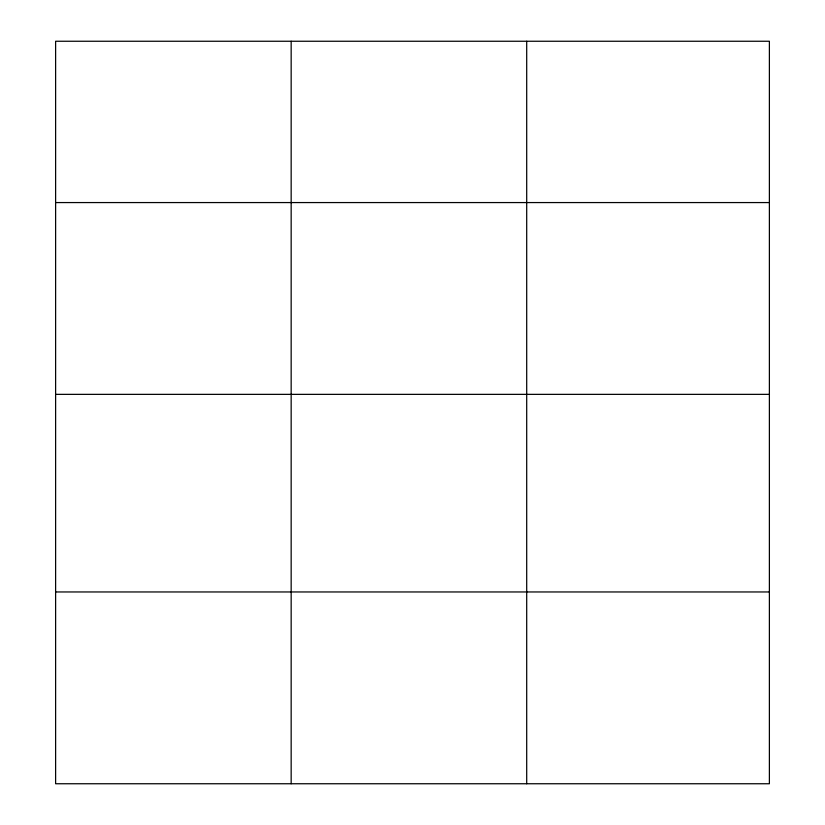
<?xml version="1.0" encoding="UTF-8"?>
<svg xmlns="http://www.w3.org/2000/svg" width="825" height="825" viewBox="0 0 825 825"><rect width="100%" height="100%" fill="white"/><g stroke="black" fill="none" stroke-linecap="round" stroke-linejoin="round"><path stroke-width="1.24" d="M769.385 394.36L769.385 41.25L55.615 41.25L55.615 783.75L769.385 783.75L769.385 394.36L55.615 394.36M55.615 202.568L769.385 202.568M55.615 591.958L769.385 591.958M526.701 41.25L526.701 783.75M291.163 41.25L291.163 783.75"/></g></svg>
